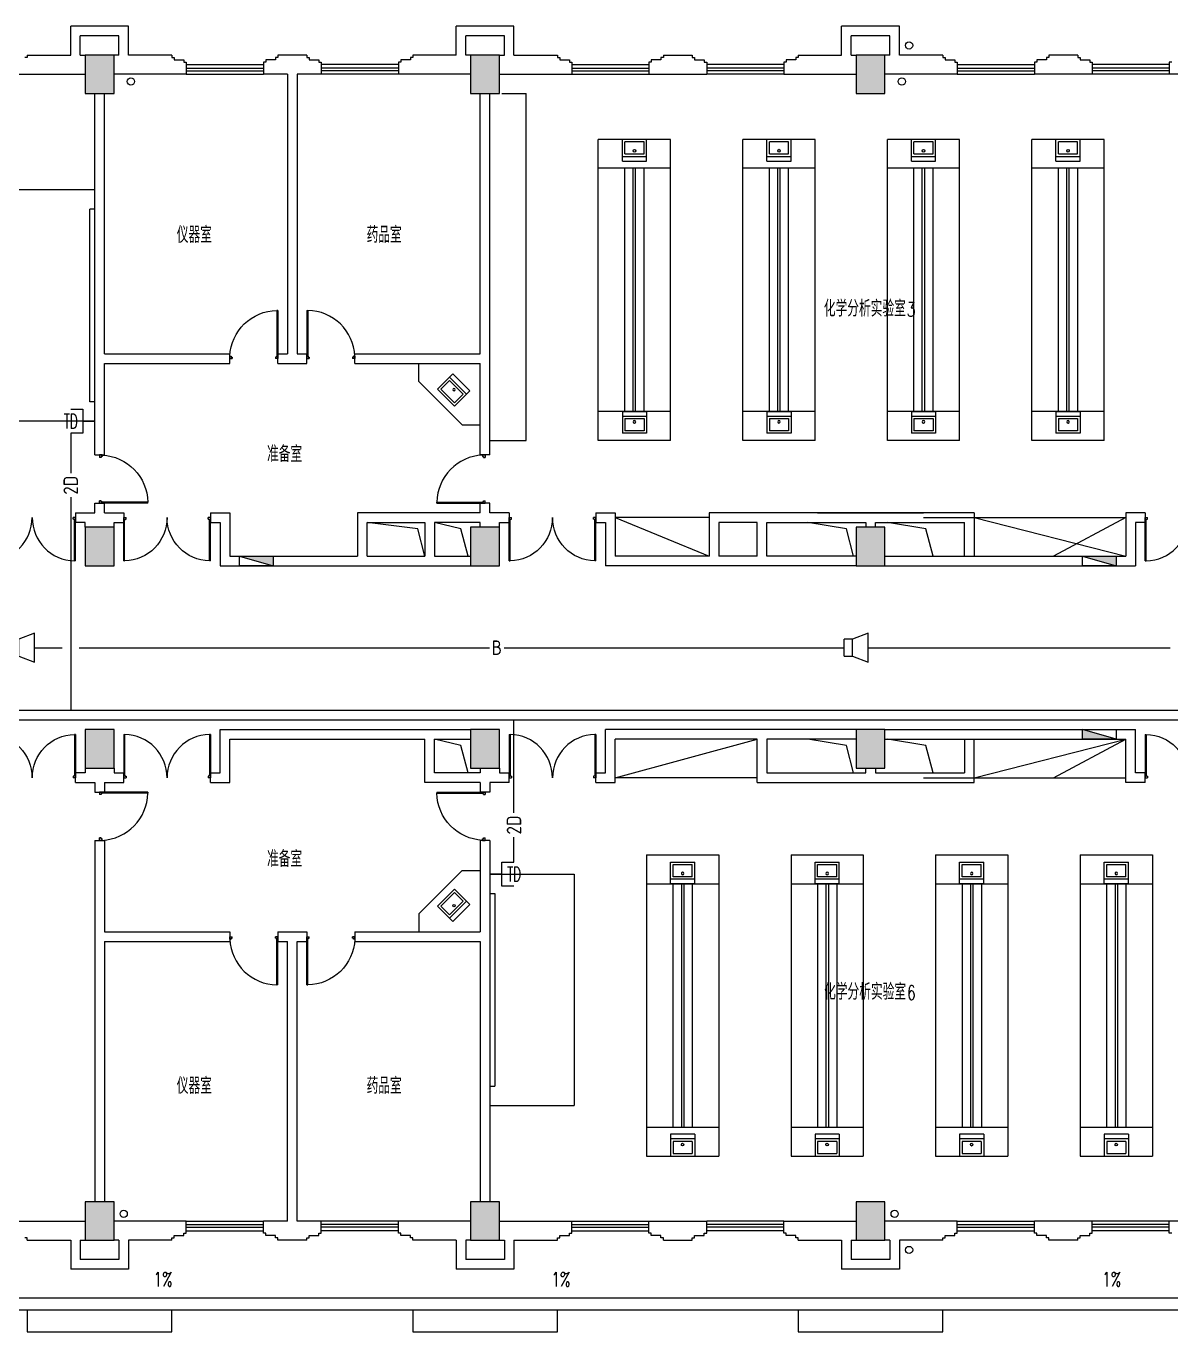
# Model space of a CAD drawing. Extents: x 190999 to 834799, y -200814 to 215286.
# Drawn here: x 483359 to 507118, y -66564 to -39464 of the extents above; entities that cross this region are included whole.
import ezdxf
from ezdxf.enums import TextEntityAlignment as Align

# ---------------------------------------------------------------- set-up
doc = ezdxf.new("R2010")
doc.units = 0
doc.header["$LTSCALE"] = 1000
doc.header["$MEASUREMENT"] = 0
for name, color, linetype in [('00-EQUIP', 3, 'Continuous'), ('00-SIG_TEXT', 7, 'Continuous'), ('00-WIRE-4', 6, 'Continuous'), ('A-墙线', 2, 'Continuous'), ('A-外包装修', 250, 'Continuous'), ('A-外窗', 145, 'Continuous'), ('A-家具', 250, 'Continuous'), ('A-门', 167, 'Continuous'), ('COLUMN', 2, 'Continuous'), ('EQUIP_消火栓', 6, 'Continuous'), ('PUB_HATCH', 250, 'Continuous'), ('PUB_TEXT', 7, 'Continuous'), ('屋面排水', 7, 'Continuous'), ('房间名称', 7, 'Continuous'), ('桥架', 1, 'Continuous'), ('洞口线', 177, 'Continuous'), ('雨水管', 3, 'Continuous'), ('雨水管口', 1, 'Continuous')]:
    doc.layers.add(name, color=color, linetype=linetype)
doc.styles.add('-GBCBIGGBENOR', font='GBENOR.shx', dxfattribs={"bigfont": 'GBCBIG.shx'})
doc.styles.add('_COMPLEX', font='COMPLEX.shx', dxfattribs={"width": 0.5})
doc.styles.add('_TCH_DIM', font='SIMPLEX', dxfattribs={"bigfont": 'GBCBIG'})
doc.styles.get("Standard").update_dxf_attribs({"font": 'simhei.ttf'})
doc.styles.add('zz-1', font='arial.ttf', dxfattribs={"width": 0.8})

# ---------------------------------------------------------------- blocks, each defined once
blk = doc.blocks.new('m1800')
at = {"layer": 'A-墙线'}
for p, q in [((-900, -100), (-900, 100)), ((900, -100), (900, 100))]:
    blk.add_line(p, q, dxfattribs=at)
at = {"layer": 'A-门'}
for p, q in [((-900, 900), (-900, 0)), ((-900, 900), (-880, 900)), ((-880, 900), (-880, 50)), ((880, 900), (880, 50)), ((900, 900), (880, 900)), ((900, 900), (900, 0)), ((-900, 50), (-870, 50)), ((-900, 0), (-850, 0)), ((-870, 50), (-870, 30)), ((-870, 30), (-850, 30)), ((-850, 30), (-850, 0)), ((850, 30), (850, 0)), ((870, 30), (850, 30)), ((900, 0), (850, 0)), ((870, 50), (870, 30)), ((900, 50), (870, 50))]:
    blk.add_line(p, q, dxfattribs=at)
for centre, start, end in [((-900, 0), 0, 88.7267), ((900, 0), 91.2733, 180)]:
    blk.add_arc(centre, 900, start, end, dxfattribs=at)
blk = doc.blocks.new('m1000')
at = {"layer": 'A-墙线'}
for p, q in [((0, 0), (0, 200)), ((1000, 0), (1000, 200))]:
    blk.add_line(p, q, dxfattribs=at)
at = {"layer": 'A-门'}
for p, q in [((0, 1100), (0, 100)), ((0, 1100), (20, 1100)), ((20, 1100), (20, 150)), ((0, 150), (30, 150)), ((0, 100), (50, 100)), ((30, 150), (30, 130)), ((30, 130), (50, 130)), ((50, 130), (50, 100)), ((950, 130), (950, 100)), ((970, 130), (950, 130)), ((1000, 100), (950, 100)), ((970, 150), (970, 130)), ((1000, 150), (970, 150)), ((1000, 150), (1000, 100))]:
    blk.add_line(p, q, dxfattribs=at)
blk.add_arc((0, 100), 1000, 2.866, 88.854, dxfattribs=at)
blk = doc.blocks.new('$TwtSys$00000434')
for p, q in [((-0.5, 0.5), (-0.5, -0.5)), ((-0.5, -0.5), (0.5, 0.5)), ((0.5, 0.5), (-0.5, 0.5)), ((0.5, -0.5), (0.5, 0.5)), ((-0.5, -0.5), (0.5, -0.5))]:
    blk.add_line(p, q)
blk.add_solid([(0.5, -0.5), (0.5, 0.5), (-0.5, -0.5)])
blk = doc.blocks.new('$plan$00001609')
at = {"linetype": 'Continuous'}
for p, q in [((0, -251), (0, 251)), ((0, 251), (450, 251)), ((93, -251), (93, 251)), ((146, -199), (146, 199)), ((146, 199), (397, 199)), ((397, 199), (397, -199)), ((450, 251), (450, -251)), ((0, -251), (450, -251)), ((146, -199), (397, -199))]:
    blk.add_line(p, q, dxfattribs=at)
blk.add_line((238, 2), (238, 0))
blk.add_arc((212, 0), 26, 4.716, 0, dxfattribs=at)
at = {"style": 'zz-1'}
for tag in ['YSIZE', 'XSIZE']:
    blk.add_attdef(tag, (0, 0), '', height=0.5, dxfattribs=at)
blk = doc.blocks.new('_LINKPT1')
at = {"color": 0}
blk.add_line((0, 0), (0, 0), dxfattribs=at)
blk = doc.blocks.new('IO37IMB6')
for p, q in [((-0.5, 0.499), (-0.5, 0.999)), ((0.5, 0.999), (0.5, 0.499)), ((0.5, 0.499), (-0.5, 0.499)), ((0, 0.5), (0, 0))]:
    blk.add_line(p, q)
at = {"xscale": 0.002, "yscale": 0.002, "zscale": 0.002}
for p in [(0, 1.384), (-0.5, 0.499), (0, 0), (0.5, 0.499)]:
    blk.add_blockref('_LINKPT1', p, dxfattribs=at)
at = {"style": '_COMPLEX', "width": 0.6, "flags": 8}
blk.add_attdef('$TEXT$', text='', height=0.6, dxfattribs=at).set_placement((0, 1), align=Align.MIDDLE_CENTER)
at = {"flags": 9}
blk.add_attdef('A', (0, 0), '', height=0.00002, dxfattribs=at)
blk = doc.blocks.new('OS28WV87')
for p, q in [((0.35, 0.35), (1, 0.6)), ((1, 0.6), (1, -0.6)), ((0, 0.35), (0, -0.35)), ((0, 0.35), (0.35, 0.35)), ((0.35, 0.35), (0.35, -0.35)), ((0.35, -0.35), (0, -0.35)), ((1, -0.6), (0.35, -0.35))]:
    blk.add_line(p, q)
at = {"xscale": 0.002, "yscale": 0.002, "zscale": 0.002}
for p in [(0, 0), (0.175, 0.35), (1, 0), (0.175, -0.35)]:
    blk.add_blockref('_LINKPT1', p, dxfattribs=at)
at = {"flags": 9}
blk.add_attdef('A', (0, 0), '', height=0.00002, dxfattribs=at)

msp = doc.modelspace()

# ---------------------------------------------------------------- hatches: boundary and pattern name
at = {"layer": 'PUB_HATCH'}
for points in [[(484584.6, -40063.5), (484584.6, -40863.5), (485184.6, -40863.5), (485184.6, -40063.5)], [(492584.6, -40063.5), (492584.6, -40863.5), (493184.6, -40863.5), (493184.6, -40063.5)], [(500584.6, -40063.5), (500584.6, -40863.5), (501184.6, -40863.5), (501184.6, -40063.5)], [(484584.6, -49863.5), (484584.6, -50663.5), (485184.6, -50663.5), (485184.6, -49863.5)], [(492584.6, -49863.5), (492584.6, -50663.5), (493184.6, -50663.5), (493184.6, -49863.5)], [(500584.6, -49863.5), (500584.6, -50663.5), (501184.6, -50663.5), (501184.6, -49863.5)], [(484584.6, -54063.5), (484584.6, -54863.5), (485184.6, -54863.5), (485184.6, -54063.5)], [(492584.6, -54063.5), (492584.6, -54863.5), (493184.6, -54863.5), (493184.6, -54063.5)], [(500584.6, -54063.5), (500584.6, -54863.5), (501184.6, -54863.5), (501184.6, -54063.5)], [(484584.6, -63863.5), (484584.6, -64663.5), (485184.6, -64663.5), (485184.6, -63863.5)], [(492584.6, -63863.5), (492584.6, -64663.5), (493184.6, -64663.5), (493184.6, -63863.5)], [(500584.6, -63863.5), (500584.6, -64663.5), (501184.6, -64663.5), (501184.6, -63863.5)]]:
    msp.add_hatch(color=256, dxfattribs=at).paths.add_polyline_path(points)

# ---------------------------------------------------------------- linework, layer by layer
at = {"layer": '00-WIRE-4'}
for p, q in [((484285.1, -47913.5), (484285.1, -48741.2)), ((484285.1, -49241.8), (484285.1, -53663.5)), ((483534.6, -52363.5), (484110.1, -52363.5)), ((484460.1, -52363.5), (492975.1, -52363.5)), ((493280.1, -52363.5), (500334.6, -52363.5)), ((500834.6, -52363.5), (507102.1, -52363.5)), ((493484.1, -55793.4), (493484.1, -53863.5)), ((493484.1, -56813.5), (493484.1, -56294))]:
    msp.add_line(p, q, dxfattribs=at)
at = {"layer": 'A-墙线'}
for p, q in [((485484.6, -39463.5), (484284.6, -39463.5)), ((484284.6, -40063.5), (484284.6, -39463.5)), ((485484.6, -40063.5), (485484.6, -39463.5)), ((493484.6, -39463.5), (492284.6, -39463.5)), ((492284.6, -40063.5), (492284.6, -39463.5)), ((493484.6, -40063.5), (493484.6, -39463.5)), ((501484.6, -39463.5), (500284.6, -39463.5)), ((500284.6, -40063.5), (500284.6, -39463.5)), ((501484.6, -40063.5), (501484.6, -39463.5)), ((485284.6, -39663.5), (484484.6, -39663.5)), ((484484.6, -40063.5), (484484.6, -39663.5)), ((485284.6, -40063.5), (485284.6, -39663.5)), ((493284.6, -39663.5), (492484.6, -39663.5)), ((492484.6, -40063.5), (492484.6, -39663.5)), ((493284.6, -40063.5), (493284.6, -39663.5)), ((501284.6, -39663.5), (500484.6, -39663.5)), ((500484.6, -40063.5), (500484.6, -39663.5)), ((501284.6, -40063.5), (501284.6, -39663.5)), ((483384.6, -40063.5), (484284.6, -40063.5)), ((483384.6, -40063.5), (483384.6, -40113.5)), ((484484.6, -40063.5), (484584.6, -40063.5)), ((485284.6, -40063.5), (485184.6, -40063.5)), ((486384.6, -40063.5), (485484.6, -40063.5)), ((486384.6, -40063.5), (486384.6, -40113.5)), ((489184.6, -40063.5), (488584.6, -40063.5)), ((488584.6, -40063.5), (488584.6, -40113.5)), ((489184.6, -40063.5), (489184.6, -40113.5)), ((492284.6, -40063.5), (491384.6, -40063.5)), ((491384.6, -40063.5), (491384.6, -40113.5)), ((492584.6, -40063.5), (492484.6, -40063.5)), ((493184.6, -40063.5), (493284.6, -40063.5)), ((493484.6, -40063.5), (494384.6, -40063.5)), ((494384.6, -40063.5), (494384.6, -40113.5)), ((496584.6, -40063.5), (497184.6, -40063.5)), ((496584.6, -40063.5), (496584.6, -40113.5)), ((497184.6, -40063.5), (497184.6, -40113.5)), ((499384.6, -40063.5), (500284.6, -40063.5)), ((499384.6, -40063.5), (499384.6, -40113.5)), ((500484.6, -40063.5), (500584.6, -40063.5)), ((501284.6, -40063.5), (501184.6, -40063.5)), ((502384.6, -40063.5), (501484.6, -40063.5)), ((502384.6, -40063.5), (502384.6, -40113.5)), ((505184.6, -40063.5), (504584.6, -40063.5)), ((504584.6, -40063.5), (504584.6, -40113.5)), ((505184.6, -40063.5), (505184.6, -40113.5)), ((483384.6, -40113.5), (483334.6, -40113.5)), ((486384.6, -40113.5), (486434.6, -40113.5)), ((486434.6, -40113.5), (486434.6, -40163.5)), ((486434.6, -40163.5), (486634.6, -40163.5)), ((486634.6, -40163.5), (486634.6, -40213.5)), ((486634.6, -40213.5), (486684.6, -40213.5)), ((486684.6, -40213.5), (486684.6, -40463.5)), ((488334.6, -40213.5), (488284.6, -40213.5)), ((488284.6, -40213.5), (488284.6, -40463.5)), ((488334.6, -40163.5), (488334.6, -40213.5)), ((488534.6, -40163.5), (488334.6, -40163.5)), ((488534.6, -40113.5), (488534.6, -40163.5)), ((488584.6, -40113.5), (488534.6, -40113.5)), ((489184.6, -40113.5), (489234.6, -40113.5)), ((489234.6, -40113.5), (489234.6, -40163.5)), ((489234.6, -40163.5), (489434.6, -40163.5)), ((489434.6, -40163.5), (489434.6, -40213.5)), ((489434.6, -40213.5), (489484.6, -40213.5)), ((489484.6, -40213.5), (489484.6, -40463.5)), ((491134.6, -40213.5), (491084.6, -40213.5)), ((491084.6, -40213.5), (491084.6, -40463.5)), ((491134.6, -40163.5), (491134.6, -40213.5)), ((491334.6, -40163.5), (491134.6, -40163.5)), ((491334.6, -40113.5), (491334.6, -40163.5)), ((491384.6, -40113.5), (491334.6, -40113.5)), ((494384.6, -40113.5), (494434.6, -40113.5)), ((494434.6, -40113.5), (494434.6, -40163.5)), ((494434.6, -40163.5), (494634.6, -40163.5)), ((494634.6, -40163.5), (494634.6, -40213.5)), ((494634.6, -40213.5), (494684.6, -40213.5)), ((494684.6, -40213.5), (494684.6, -40463.5)), ((496334.6, -40213.5), (496284.6, -40213.5)), ((496284.6, -40213.5), (496284.6, -40463.5)), ((496334.6, -40163.5), (496334.6, -40213.5)), ((496534.6, -40163.5), (496334.6, -40163.5)), ((496534.6, -40113.5), (496534.6, -40163.5)), ((496584.6, -40113.5), (496534.6, -40113.5)), ((497184.6, -40113.5), (497234.6, -40113.5)), ((497234.6, -40113.5), (497234.6, -40163.5)), ((497234.6, -40163.5), (497434.6, -40163.5)), ((497434.6, -40163.5), (497434.6, -40213.5)), ((497434.6, -40213.5), (497484.6, -40213.5)), ((497484.6, -40213.5), (497484.6, -40463.5)), ((499134.6, -40213.5), (499084.6, -40213.5)), ((499084.6, -40213.5), (499084.6, -40463.5)), ((499134.6, -40163.5), (499134.6, -40213.5)), ((499334.6, -40163.5), (499134.6, -40163.5)), ((499334.6, -40113.5), (499334.6, -40163.5)), ((499384.6, -40113.5), (499334.6, -40113.5)), ((502384.6, -40113.5), (502434.6, -40113.5)), ((502434.6, -40113.5), (502434.6, -40163.5)), ((502434.6, -40163.5), (502634.6, -40163.5)), ((502634.6, -40163.5), (502634.6, -40213.5)), ((502634.6, -40213.5), (502684.6, -40213.5)), ((502684.6, -40213.5), (502684.6, -40463.5)), ((504334.6, -40213.5), (504284.6, -40213.5)), ((504284.6, -40213.5), (504284.6, -40463.5)), ((504334.6, -40163.5), (504334.6, -40213.5)), ((504534.6, -40163.5), (504334.6, -40163.5)), ((504534.6, -40113.5), (504534.6, -40163.5)), ((504584.6, -40113.5), (504534.6, -40113.5)), ((505184.6, -40113.5), (505234.6, -40113.5)), ((505234.6, -40113.5), (505234.6, -40163.5)), ((505234.6, -40163.5), (505434.6, -40163.5)), ((505434.6, -40163.5), (505434.6, -40213.5)), ((505434.6, -40213.5), (505484.6, -40213.5)), ((505484.6, -40213.5), (505484.6, -40463.5)), ((507134.6, -40213.5), (507084.6, -40213.5)), ((507084.6, -40213.5), (507084.6, -40463.5)), ((483084.6, -40463.5), (484584.6, -40463.5)), ((486684.6, -40463.5), (485184.6, -40463.5)), ((488784.6, -40463.5), (488284.6, -40463.5)), ((488784.6, -40463.5), (488784.6, -46263.5)), ((488984.6, -40463.5), (488984.6, -46263.5)), ((489484.6, -40463.5), (488984.6, -40463.5)), ((492584.6, -40463.5), (491084.6, -40463.5)), ((493184.6, -40463.5), (494684.6, -40463.5)), ((496284.6, -40463.5), (497484.6, -40463.5)), ((499084.6, -40463.5), (500584.6, -40463.5)), ((502684.6, -40463.5), (501184.6, -40463.5)), ((505484.6, -40463.5), (504284.6, -40463.5)), ((508584.6, -40463.5), (507084.6, -40463.5)), ((484784.6, -48363.5), (484784.6, -40863.5)), ((484984.6, -46263.5), (484984.6, -40863.5)), ((492784.6, -46263.5), (492784.6, -40863.5)), ((492984.6, -48363.5), (492984.6, -40863.5)), ((484984.6, -46263.5), (487584.6, -46263.5)), ((488584.6, -46263.5), (488784.6, -46263.5)), ((488984.6, -46263.5), (489184.6, -46263.5)), ((490184.6, -46263.5), (492784.6, -46263.5)), ((484984.6, -46463.5), (487584.6, -46463.5)), ((484984.6, -48363.5), (484984.6, -46463.5)), ((488584.6, -46463.5), (489184.6, -46463.5)), ((490184.6, -46463.5), (492784.6, -46463.5)), ((492784.6, -48363.5), (492784.6, -46463.5)), ((484384.6, -49563.5), (484784.6, -49563.5)), ((484784.6, -49563.5), (484784.6, -49363.5)), ((484984.6, -49563.5), (484984.6, -49363.5)), ((484984.6, -49563.5), (485384.6, -49563.5)), ((487184.6, -49563.5), (487584.6, -49563.5)), ((487584.6, -49563.5), (487584.6, -50463.5)), ((492784.6, -49563.5), (492784.6, -49363.5)), ((492984.6, -49563.5), (492984.6, -49363.5)), ((493384.6, -49563.5), (492984.6, -49563.5)), ((495184.6, -49563.5), (495584.6, -49563.5)), ((495584.6, -49563.5), (495584.6, -50463.5)), ((499784.6, -49563.5), (501984.6, -49563.5)), ((503034.6, -49563.5), (503034.6, -50463.5)), ((506584.6, -49563.5), (506184.6, -49563.5)), ((506184.6, -49563.5), (506184.6, -50463.5)), ((484584.6, -49763.5), (484384.6, -49763.5)), ((484584.6, -49863.5), (484584.6, -49763.5)), ((485184.6, -49763.5), (485384.6, -49763.5)), ((485184.6, -49863.5), (485184.6, -49763.5)), ((487184.6, -49763.5), (487384.6, -49763.5)), ((487384.6, -49763.5), (487384.6, -50663.5)), ((492784.6, -49863.5), (492784.6, -49763.5)), ((493184.6, -49763.5), (493384.6, -49763.5)), ((493184.6, -49863.5), (493184.6, -49763.5)), ((495184.6, -49763.5), (495384.6, -49763.5)), ((495384.6, -49763.5), (495384.6, -50663.5)), ((498734.6, -49763.5), (500784.6, -49763.5)), ((498734.6, -50463.5), (498734.6, -49763.5)), ((500784.6, -49763.5), (500784.6, -49863.5)), ((500984.6, -49763.5), (502834.6, -49763.5)), ((500984.6, -49863.5), (500984.6, -49763.5)), ((502834.6, -50463.5), (502834.6, -49763.5)), ((506584.6, -49763.5), (506384.6, -49763.5)), ((506384.6, -49763.5), (506384.6, -50663.5)), ((487384.6, -50663.5), (492584.6, -50663.5)), ((487584.6, -50463.5), (490234.6, -50463.5)), ((490434.6, -50463.5), (491634.6, -50463.5)), ((491834.6, -50463.5), (492584.6, -50463.5)), ((500584.6, -50663.5), (495384.6, -50663.5)), ((497534.6, -50463.5), (495584.6, -50463.5)), ((498534.6, -50463.5), (497734.6, -50463.5)), ((500584.6, -50463.5), (498734.6, -50463.5)), ((501184.6, -50463.5), (506184.6, -50463.5)), ((501184.6, -50663.5), (506384.6, -50663.5)), ((487384.6, -54063.5), (492584.6, -54063.5)), ((487384.6, -54963.5), (487384.6, -54063.5)), ((500584.6, -54063.5), (495384.6, -54063.5)), ((495384.6, -54963.5), (495384.6, -54063.5)), ((501184.6, -54063.5), (506384.6, -54063.5)), ((506384.6, -54963.5), (506384.6, -54063.5)), ((487584.6, -54263.5), (491634.6, -54263.5)), ((487584.6, -55163.5), (487584.6, -54263.5)), ((491834.6, -54263.5), (492584.6, -54263.5)), ((498534.6, -54263.5), (495584.6, -54263.5)), ((495584.6, -55163.5), (495584.6, -54263.5)), ((498534.6, -55163.5), (498534.6, -54263.5)), ((500584.6, -54263.5), (498734.6, -54263.5)), ((498734.6, -54263.5), (498734.6, -54963.5)), ((501184.6, -54263.5), (506184.6, -54263.5)), ((502834.6, -54263.5), (502834.6, -54963.5)), ((503034.6, -55163.5), (503034.6, -54263.5)), ((506184.6, -55163.5), (506184.6, -54263.5)), ((484584.6, -54963.5), (484384.6, -54963.5)), ((484584.6, -54863.5), (484584.6, -54963.5)), ((485184.6, -54863.5), (485184.6, -54963.5)), ((485184.6, -54963.5), (485384.6, -54963.5)), ((487184.6, -54963.5), (487384.6, -54963.5)), ((492784.6, -54863.5), (492784.6, -54963.5)), ((493184.6, -54863.5), (493184.6, -54963.5)), ((493184.6, -54963.5), (493384.6, -54963.5)), ((495184.6, -54963.5), (495384.6, -54963.5)), ((498734.6, -54963.5), (500784.6, -54963.5)), ((500784.6, -54963.5), (500784.6, -54863.5)), ((500984.6, -54863.5), (500984.6, -54963.5)), ((500984.6, -54963.5), (502834.6, -54963.5)), ((506584.6, -54963.5), (506384.6, -54963.5)), ((484384.6, -55163.5), (484784.6, -55163.5)), ((484784.6, -55163.5), (484784.6, -55363.5)), ((484984.6, -55163.5), (484984.6, -55363.5)), ((484984.6, -55163.5), (485384.6, -55163.5)), ((487184.6, -55163.5), (487584.6, -55163.5)), ((492784.6, -55163.5), (492784.6, -55363.5)), ((492984.6, -55163.5), (492984.6, -55363.5)), ((493384.6, -55163.5), (492984.6, -55163.5)), ((495184.6, -55163.5), (495584.6, -55163.5)), ((498534.6, -55163.5), (503034.6, -55163.5)), ((506584.6, -55163.5), (506184.6, -55163.5)), ((484784.6, -56363.5), (484784.6, -63863.5)), ((484984.6, -56363.5), (484984.6, -58263.5)), ((492784.6, -56363.5), (492784.6, -58263.5)), ((492984.6, -56363.5), (492984.6, -63863.5)), ((484984.6, -58263.5), (487584.6, -58263.5)), ((488584.6, -58263.5), (489184.6, -58263.5)), ((490184.6, -58263.5), (492784.6, -58263.5)), ((484984.6, -58463.5), (487584.6, -58463.5)), ((484984.6, -58463.5), (484984.6, -63863.5)), ((488584.6, -58463.5), (488784.6, -58463.5)), ((488784.6, -64263.5), (488784.6, -58463.5)), ((488984.6, -58463.5), (489184.6, -58463.5)), ((488984.6, -64263.5), (488984.6, -58463.5)), ((490184.6, -58463.5), (492784.6, -58463.5)), ((492784.6, -58463.5), (492784.6, -63863.5)), ((483084.6, -64263.5), (484584.6, -64263.5)), ((486684.6, -64263.5), (485184.6, -64263.5)), ((486684.6, -64513.5), (486684.6, -64263.5)), ((488784.6, -64263.5), (488284.6, -64263.5)), ((488284.6, -64513.5), (488284.6, -64263.5)), ((489484.6, -64263.5), (488984.6, -64263.5)), ((489484.6, -64513.5), (489484.6, -64263.5)), ((492584.6, -64263.5), (491084.6, -64263.5)), ((491084.6, -64513.5), (491084.6, -64263.5)), ((493184.6, -64263.5), (494684.6, -64263.5)), ((494684.6, -64513.5), (494684.6, -64263.5)), ((496284.6, -64263.5), (497484.6, -64263.5)), ((496284.6, -64513.5), (496284.6, -64263.5)), ((497484.6, -64513.5), (497484.6, -64263.5)), ((499084.6, -64263.5), (500584.6, -64263.5)), ((499084.6, -64513.5), (499084.6, -64263.5)), ((502684.6, -64263.5), (501184.6, -64263.5)), ((502684.6, -64513.5), (502684.6, -64263.5)), ((505484.6, -64263.5), (504284.6, -64263.5)), ((504284.6, -64513.5), (504284.6, -64263.5)), ((505484.6, -64513.5), (505484.6, -64263.5)), ((508584.6, -64263.5), (507084.6, -64263.5)), ((507084.6, -64513.5), (507084.6, -64263.5)), ((483384.6, -64613.5), (483334.6, -64613.5)), ((483384.6, -64663.5), (483384.6, -64613.5)), ((483384.6, -64663.5), (484284.6, -64663.5)), ((484284.6, -64663.5), (484284.6, -65263.5)), ((484484.6, -64663.5), (484584.6, -64663.5)), ((484484.6, -64663.5), (484484.6, -65063.5)), ((485284.6, -64663.5), (485184.6, -64663.5)), ((485284.6, -64663.5), (485284.6, -65063.5)), ((486384.6, -64663.5), (485484.6, -64663.5)), ((485484.6, -64663.5), (485484.6, -65263.5)), ((486384.6, -64663.5), (486384.6, -64613.5)), ((486384.6, -64613.5), (486434.6, -64613.5)), ((486434.6, -64613.5), (486434.6, -64563.5)), ((486434.6, -64563.5), (486634.6, -64563.5)), ((486634.6, -64513.5), (486684.6, -64513.5)), ((486634.6, -64563.5), (486634.6, -64513.5)), ((488334.6, -64513.5), (488284.6, -64513.5)), ((488334.6, -64563.5), (488334.6, -64513.5)), ((488534.6, -64563.5), (488334.6, -64563.5)), ((488534.6, -64613.5), (488534.6, -64563.5)), ((488584.6, -64613.5), (488534.6, -64613.5)), ((488584.6, -64663.5), (488584.6, -64613.5)), ((489184.6, -64663.5), (488584.6, -64663.5)), ((489184.6, -64663.5), (489184.6, -64613.5)), ((489184.6, -64613.5), (489234.6, -64613.5)), ((489234.6, -64613.5), (489234.6, -64563.5)), ((489234.6, -64563.5), (489434.6, -64563.5)), ((489434.6, -64513.5), (489484.6, -64513.5)), ((489434.6, -64563.5), (489434.6, -64513.5)), ((491134.6, -64513.5), (491084.6, -64513.5)), ((491134.6, -64563.5), (491134.6, -64513.5)), ((491334.6, -64563.5), (491134.6, -64563.5)), ((491334.6, -64613.5), (491334.6, -64563.5)), ((491384.6, -64613.5), (491334.6, -64613.5)), ((491384.6, -64663.5), (491384.6, -64613.5)), ((492284.6, -64663.5), (491384.6, -64663.5)), ((492284.6, -64663.5), (492284.6, -65263.5)), ((492584.6, -64663.5), (492484.6, -64663.5)), ((492484.6, -64663.5), (492484.6, -65063.5)), ((493184.6, -64663.5), (493284.6, -64663.5)), ((493284.6, -64663.5), (493284.6, -65063.5)), ((493484.6, -64663.5), (494384.6, -64663.5)), ((493484.6, -64663.5), (493484.6, -65263.5)), ((494384.6, -64663.5), (494384.6, -64613.5)), ((494384.6, -64613.5), (494434.6, -64613.5)), ((494434.6, -64613.5), (494434.6, -64563.5)), ((494434.6, -64563.5), (494634.6, -64563.5)), ((494634.6, -64513.5), (494684.6, -64513.5)), ((494634.6, -64563.5), (494634.6, -64513.5)), ((496334.6, -64513.5), (496284.6, -64513.5)), ((496334.6, -64563.5), (496334.6, -64513.5)), ((496534.6, -64563.5), (496334.6, -64563.5)), ((496534.6, -64613.5), (496534.6, -64563.5)), ((496584.6, -64613.5), (496534.6, -64613.5)), ((496584.6, -64663.5), (496584.6, -64613.5)), ((496584.6, -64663.5), (497184.6, -64663.5)), ((497184.6, -64663.5), (497184.6, -64613.5)), ((497184.6, -64613.5), (497234.6, -64613.5)), ((497234.6, -64613.5), (497234.6, -64563.5)), ((497234.6, -64563.5), (497434.6, -64563.5)), ((497434.6, -64513.5), (497484.6, -64513.5)), ((497434.6, -64563.5), (497434.6, -64513.5)), ((499134.6, -64513.5), (499084.6, -64513.5)), ((499134.6, -64563.5), (499134.6, -64513.5)), ((499334.6, -64563.5), (499134.6, -64563.5)), ((499334.6, -64613.5), (499334.6, -64563.5)), ((499384.6, -64613.5), (499334.6, -64613.5)), ((499384.6, -64663.5), (499384.6, -64613.5)), ((499384.6, -64663.5), (500284.6, -64663.5)), ((500284.6, -64663.5), (500284.6, -65263.5)), ((500484.6, -64663.5), (500584.6, -64663.5)), ((500484.6, -64663.5), (500484.6, -65063.5)), ((501284.6, -64663.5), (501184.6, -64663.5)), ((501284.6, -64663.5), (501284.6, -65063.5)), ((502384.6, -64663.5), (501484.6, -64663.5)), ((501484.6, -64663.5), (501484.6, -65263.5)), ((502384.6, -64663.5), (502384.6, -64613.5)), ((502384.6, -64613.5), (502434.6, -64613.5)), ((502434.6, -64613.5), (502434.6, -64563.5)), ((502434.6, -64563.5), (502634.6, -64563.5)), ((502634.6, -64513.5), (502684.6, -64513.5)), ((502634.6, -64563.5), (502634.6, -64513.5)), ((504334.6, -64513.5), (504284.6, -64513.5)), ((504334.6, -64563.5), (504334.6, -64513.5)), ((504534.6, -64563.5), (504334.6, -64563.5)), ((504534.6, -64613.5), (504534.6, -64563.5)), ((504584.6, -64613.5), (504534.6, -64613.5)), ((504584.6, -64663.5), (504584.6, -64613.5)), ((505184.6, -64663.5), (504584.6, -64663.5)), ((505184.6, -64663.5), (505184.6, -64613.5)), ((505184.6, -64613.5), (505234.6, -64613.5)), ((505234.6, -64613.5), (505234.6, -64563.5)), ((505234.6, -64563.5), (505434.6, -64563.5)), ((505434.6, -64513.5), (505484.6, -64513.5)), ((505434.6, -64563.5), (505434.6, -64513.5)), ((507134.6, -64513.5), (507084.6, -64513.5)), ((485484.6, -65263.5), (484284.6, -65263.5)), ((485284.6, -65063.5), (484484.6, -65063.5)), ((493484.6, -65263.5), (492284.6, -65263.5)), ((493284.6, -65063.5), (492484.6, -65063.5)), ((501484.6, -65263.5), (500284.6, -65263.5)), ((501284.6, -65063.5), (500484.6, -65063.5))]:
    msp.add_line(p, q, dxfattribs=at)
for points in [[(492784.6, -49563.5), (490234.6, -49563.5), (490234.6, -50463.5)], [(503034.6, -49563.5), (497534.6, -49563.5), (497534.6, -50463.5)], [(490434.6, -50463.5), (490434.6, -49763.5), (491634.6, -49763.5), (491634.6, -50463.5)], [(492784.6, -49763.5), (491834.6, -49763.5), (491834.6, -50463.5)], [(498534.6, -50463.5), (498534.6, -49763.5), (497734.6, -49763.5), (497734.6, -50463.5)], [(492784.6, -55163.5), (491634.6, -55163.5), (491634.6, -54263.5)], [(492534.6, -54963.5), (491834.6, -54963.5), (491834.6, -54263.5)], [(492784.6, -54963.5), (491834.6, -54963.5), (491834.6, -54263.5)]]:
    msp.add_lwpolyline(points, dxfattribs=at)
at = {"layer": 'A-外包装修'}
for p, q in [((510734.6, -65863.7), (444884.6, -65863.7)), ((510984.6, -66113.7), (444884.6, -66113.7))]:
    msp.add_line(p, q, dxfattribs=at)
for points in [[(483384.2, -66113.7), (483384.2, -66563.9), (486384.9, -66563.9), (486384.9, -66113.7)], [(491384.2, -66113.7), (491384.2, -66563.9), (494384.9, -66563.9), (494384.9, -66113.7)], [(499384.2, -66113.7), (499384.2, -66563.9), (502384.9, -66563.9), (502384.9, -66113.7)]]:
    msp.add_lwpolyline(points, dxfattribs=at)
at = {"layer": 'A-外窗'}
for p, q in [((486684.6, -40263.5), (488284.6, -40263.5)), ((486684.6, -40333.5), (488284.6, -40333.5)), ((491084.6, -40263.5), (489484.6, -40263.5)), ((491084.6, -40333.5), (489484.6, -40333.5)), ((494684.6, -40263.5), (496284.6, -40263.5)), ((494684.6, -40333.5), (496284.6, -40333.5)), ((499084.6, -40263.5), (497484.6, -40263.5)), ((499084.6, -40333.5), (497484.6, -40333.5)), ((502684.6, -40263.5), (504284.6, -40263.5)), ((502684.6, -40333.5), (504284.6, -40333.5)), ((507084.6, -40263.5), (505484.6, -40263.5)), ((507084.6, -40333.5), (505484.6, -40333.5)), ((486684.6, -40393.5), (488284.6, -40393.5)), ((486684.6, -40463.5), (488284.6, -40463.5)), ((491084.6, -40393.5), (489484.6, -40393.5)), ((491084.6, -40463.5), (489484.6, -40463.5)), ((494684.6, -40393.5), (496284.6, -40393.5)), ((494684.6, -40463.5), (496284.6, -40463.5)), ((499084.6, -40393.5), (497484.6, -40393.5)), ((499084.6, -40463.5), (497484.6, -40463.5)), ((502684.6, -40393.5), (504284.6, -40393.5)), ((502684.6, -40463.5), (504284.6, -40463.5)), ((507084.6, -40393.5), (505484.6, -40393.5)), ((507084.6, -40463.5), (505484.6, -40463.5)), ((486684.6, -64263.5), (488284.6, -64263.5)), ((486684.6, -64333.5), (488284.6, -64333.5)), ((486684.6, -64393.5), (488284.6, -64393.5)), ((486684.6, -64463.5), (488284.6, -64463.5)), ((491084.6, -64263.5), (489484.6, -64263.5)), ((491084.6, -64333.5), (489484.6, -64333.5)), ((491084.6, -64393.5), (489484.6, -64393.5)), ((491084.6, -64463.5), (489484.6, -64463.5)), ((494684.6, -64263.5), (496284.6, -64263.5)), ((494684.6, -64333.5), (496284.6, -64333.5)), ((494684.6, -64393.5), (496284.6, -64393.5)), ((494684.6, -64463.5), (496284.6, -64463.5)), ((499084.6, -64263.5), (497484.6, -64263.5)), ((499084.6, -64333.5), (497484.6, -64333.5)), ((499084.6, -64393.5), (497484.6, -64393.5)), ((499084.6, -64463.5), (497484.6, -64463.5)), ((502684.6, -64263.5), (504284.6, -64263.5)), ((502684.6, -64333.5), (504284.6, -64333.5)), ((502684.6, -64393.5), (504284.6, -64393.5)), ((502684.6, -64463.5), (504284.6, -64463.5)), ((507084.6, -64263.5), (505484.6, -64263.5)), ((507084.6, -64333.5), (505484.6, -64333.5)), ((507084.6, -64393.5), (505484.6, -64393.5)), ((507084.6, -64463.5), (505484.6, -64463.5))]:
    msp.add_line(p, q, dxfattribs=at)
at = {"layer": 'A-家具'}
for p, q in [((493234.6, -40863.5), (493734.6, -40863.5)), ((493734.6, -48063.5), (493734.6, -40863.5)), ((495234.6, -48063.5), (495234.6, -41813.5)), ((496734.6, -41813.5), (495234.6, -41813.5)), ((496734.6, -48063.5), (496734.6, -41813.5)), ((498234.6, -48063.5), (498234.6, -41813.5)), ((499734.6, -41813.5), (498234.6, -41813.5)), ((499734.6, -48063.5), (499734.6, -41813.5)), ((501234.6, -48063.5), (501234.6, -41813.5)), ((502734.6, -41813.5), (501234.6, -41813.5)), ((502734.6, -48063.5), (502734.6, -41813.5)), ((504234.6, -48063.5), (504234.6, -41813.5)), ((505734.6, -41813.5), (504234.6, -41813.5)), ((505734.6, -48063.5), (505734.6, -41813.5)), ((496734.6, -42413.5), (495234.6, -42413.5)), ((495784.6, -47463.5), (495784.6, -42413.5)), ((495959.6, -47463.5), (495959.6, -42413.5)), ((496009.6, -47463.5), (496009.6, -42413.5)), ((496184.6, -47463.5), (496184.6, -42413.5)), ((499734.6, -42413.5), (498234.6, -42413.5)), ((498784.6, -47463.5), (498784.6, -42413.5)), ((498959.6, -47463.5), (498959.6, -42413.5)), ((499009.6, -47463.5), (499009.6, -42413.5)), ((499184.6, -47463.5), (499184.6, -42413.5)), ((502734.6, -42413.5), (501234.6, -42413.5)), ((501784.6, -47463.5), (501784.6, -42413.5)), ((501959.6, -47463.5), (501959.6, -42413.5)), ((502009.6, -47463.5), (502009.6, -42413.5)), ((502184.6, -47463.5), (502184.6, -42413.5)), ((505734.6, -42413.5), (504234.6, -42413.5)), ((504784.6, -47463.5), (504784.6, -42413.5)), ((504959.6, -47463.5), (504959.6, -42413.5)), ((505009.6, -47463.5), (505009.6, -42413.5)), ((505184.6, -47463.5), (505184.6, -42413.5)), ((484784.6, -42863.5), (483034.6, -42863.5)), ((484684.6, -47263.5), (484684.6, -43263.5)), ((484784.6, -43263.5), (484684.6, -43263.5)), ((491509.6, -46838.5), (491509.6, -46463.5)), ((491509.6, -46838.5), (492409.6, -47738.5)), ((484784.6, -47263.5), (484684.6, -47263.5)), ((484784.6, -47663.5), (483034.6, -47663.5)), ((496734.6, -47463.5), (495234.6, -47463.5)), ((499734.6, -47463.5), (498234.6, -47463.5)), ((502734.6, -47463.5), (501234.6, -47463.5)), ((505734.6, -47463.5), (504234.6, -47463.5)), ((492409.6, -47738.5), (492784.6, -47738.5)), ((492984.6, -48063.5), (493734.6, -48063.5)), ((496734.6, -48063.5), (495234.6, -48063.5)), ((499734.6, -48063.5), (498234.6, -48063.5)), ((502734.6, -48063.5), (501234.6, -48063.5)), ((505734.6, -48063.5), (504234.6, -48063.5)), ((497534.6, -49663.5), (495584.6, -49663.5)), ((495584.6, -49663.5), (497534.6, -50463.5)), ((501984.6, -49663.5), (506184.6, -49663.5)), ((503034.6, -49663.5), (506184.6, -50463.5)), ((506184.6, -49663.5), (504684.6, -50463.5)), ((495584.6, -55063.5), (498534.6, -54263.5)), ((503034.6, -55063.5), (506184.6, -54263.5)), ((504684.6, -55063.5), (506184.6, -54263.5)), ((498534.6, -55063.5), (495584.6, -55063.5)), ((501984.6, -55063.5), (506184.6, -55063.5)), ((496234.6, -56663.5), (496234.6, -62913.5)), ((496234.6, -56663.5), (497734.6, -56663.5)), ((497734.6, -56663.5), (497734.6, -62913.5)), ((499234.6, -56663.5), (499234.6, -62913.5)), ((499234.6, -56663.5), (500734.6, -56663.5)), ((500734.6, -56663.5), (500734.6, -62913.5)), ((502234.6, -56663.5), (502234.6, -62913.5)), ((502234.6, -56663.5), (503734.6, -56663.5)), ((503734.6, -56663.5), (503734.6, -62913.5)), ((505234.6, -56663.5), (505234.6, -62913.5)), ((505234.6, -56663.5), (506734.6, -56663.5)), ((506734.6, -56663.5), (506734.6, -62913.5)), ((491509.6, -57888.5), (492409.6, -56988.5)), ((492409.6, -56988.5), (492784.6, -56988.5)), ((492984.6, -57063.5), (494734.6, -57063.5)), ((494734.6, -57063.5), (494734.6, -61863.5)), ((496234.6, -57263.5), (497734.6, -57263.5)), ((496784.6, -57263.5), (496784.6, -62313.5)), ((496959.6, -57263.5), (496959.6, -62313.5)), ((497009.6, -57263.5), (497009.6, -62313.5)), ((497184.6, -57263.5), (497184.6, -62313.5)), ((499234.6, -57263.5), (500734.6, -57263.5)), ((499784.6, -57263.5), (499784.6, -62313.5)), ((499959.6, -57263.5), (499959.6, -62313.5)), ((500009.6, -57263.5), (500009.6, -62313.5)), ((500184.6, -57263.5), (500184.6, -62313.5)), ((502234.6, -57263.5), (503734.6, -57263.5)), ((502784.6, -57263.5), (502784.6, -62313.5)), ((502959.6, -57263.5), (502959.6, -62313.5)), ((503009.6, -57263.5), (503009.6, -62313.5)), ((503184.6, -57263.5), (503184.6, -62313.5)), ((505234.6, -57263.5), (506734.6, -57263.5)), ((505784.6, -57263.5), (505784.6, -62313.5)), ((505959.6, -57263.5), (505959.6, -62313.5)), ((506009.6, -57263.5), (506009.6, -62313.5)), ((506184.6, -57263.5), (506184.6, -62313.5)), ((492984.6, -57463.5), (493084.6, -57463.5)), ((493084.6, -57463.5), (493084.6, -61463.5)), ((491509.6, -57888.5), (491509.6, -58263.5)), ((492984.6, -61463.5), (493084.6, -61463.5)), ((492984.6, -61863.5), (494734.6, -61863.5)), ((496234.6, -62313.5), (497734.6, -62313.5)), ((499234.6, -62313.5), (500734.6, -62313.5)), ((502234.6, -62313.5), (503734.6, -62313.5)), ((505234.6, -62313.5), (506734.6, -62313.5)), ((496234.6, -62913.5), (497734.6, -62913.5)), ((499234.6, -62913.5), (500734.6, -62913.5)), ((502234.6, -62913.5), (503734.6, -62913.5)), ((505234.6, -62913.5), (506734.6, -62913.5))]:
    msp.add_line(p, q, dxfattribs=at)
at = {"layer": 'COLUMN'}
for p, q in [((484584.6, -40063.5), (484584.6, -40863.5)), ((485184.6, -40063.5), (484584.6, -40063.5)), ((485184.6, -40863.5), (485184.6, -40063.5)), ((492584.6, -40063.5), (492584.6, -40863.5)), ((493184.6, -40063.5), (492584.6, -40063.5)), ((493184.6, -40863.5), (493184.6, -40063.5)), ((500584.6, -40063.5), (500584.6, -40863.5)), ((501184.6, -40063.5), (500584.6, -40063.5)), ((501184.6, -40863.5), (501184.6, -40063.5)), ((484584.6, -40863.5), (485184.6, -40863.5)), ((492584.6, -40863.5), (493184.6, -40863.5)), ((500584.6, -40863.5), (501184.6, -40863.5)), ((484584.6, -49863.5), (484584.6, -50663.5)), ((485184.6, -49863.5), (484584.6, -49863.5)), ((485184.6, -50663.5), (485184.6, -49863.5)), ((492584.6, -49863.5), (492584.6, -50663.5)), ((493184.6, -49863.5), (492584.6, -49863.5)), ((493184.6, -50663.5), (493184.6, -49863.5)), ((500584.6, -49863.5), (500584.6, -50663.5)), ((501184.6, -49863.5), (500584.6, -49863.5)), ((501184.6, -50663.5), (501184.6, -49863.5)), ((484584.6, -50663.5), (485184.6, -50663.5)), ((492584.6, -50663.5), (493184.6, -50663.5)), ((500584.6, -50663.5), (501184.6, -50663.5)), ((484584.6, -54063.5), (484584.6, -54863.5)), ((485184.6, -54063.5), (484584.6, -54063.5)), ((485184.6, -54863.5), (485184.6, -54063.5)), ((492584.6, -54063.5), (492584.6, -54863.5)), ((493184.6, -54063.5), (492584.6, -54063.5)), ((493184.6, -54863.5), (493184.6, -54063.5)), ((500584.6, -54063.5), (500584.6, -54863.5)), ((501184.6, -54063.5), (500584.6, -54063.5)), ((501184.6, -54863.5), (501184.6, -54063.5)), ((484584.6, -54863.5), (485184.6, -54863.5)), ((492584.6, -54863.5), (493184.6, -54863.5)), ((500584.6, -54863.5), (501184.6, -54863.5)), ((484584.6, -63863.5), (484584.6, -64663.5)), ((485184.6, -63863.5), (484584.6, -63863.5)), ((485184.6, -64663.5), (485184.6, -63863.5)), ((492584.6, -63863.5), (492584.6, -64663.5)), ((493184.6, -63863.5), (492584.6, -63863.5)), ((493184.6, -64663.5), (493184.6, -63863.5)), ((500584.6, -63863.5), (500584.6, -64663.5)), ((501184.6, -63863.5), (500584.6, -63863.5)), ((501184.6, -64663.5), (501184.6, -63863.5)), ((484584.6, -64663.5), (485184.6, -64663.5)), ((492584.6, -64663.5), (493184.6, -64663.5)), ((500584.6, -64663.5), (501184.6, -64663.5))]:
    msp.add_line(p, q, dxfattribs=at)
at = {"layer": '屋面排水'}
for points in [[(485792.3, -65473.7, 0, 0, 0), (484400, -65473.7, 80, 0, 0), (484100, -65473.7, 0, 0, 0)], [(494809.8, -65473.7, 0, 0, 0), (496202.2, -65473.7, 80, 0, 0), (496502.2, -65473.7, 0, 0, 0)], [(505481.2, -65473.7, 0, 0, 0), (504088.9, -65473.7, 80, 0, 0), (503788.9, -65473.7, 0, 0, 0)]]:
    msp.add_lwpolyline(points, format="xyseb", dxfattribs=at)
at = {"layer": '桥架'}
for p, q in [((445884.6, -53663.5), (518584.6, -53663.5)), ((445884.6, -53863.5), (513484.6, -53863.5))]:
    msp.add_line(p, q, dxfattribs=at)
at = {"layer": '洞口线', "ltscale": 2}
for points in [[(491634.6, -50463.5), (491491.1, -49894.1), (490434.6, -49763.5)], [(492534.6, -50463.5), (492384.6, -49896.9), (491834.6, -49763.5)], [(500534.6, -50463.5), (500384.6, -49896.9), (499584.6, -49763.5)], [(502184.6, -50463.5), (502034.6, -49896.9), (501234.6, -49763.5)], [(492534.6, -54963.5), (492384.6, -54396.9), (491834.6, -54263.5)], [(500534.6, -54963.5), (500384.6, -54396.9), (499584.6, -54263.5)], [(502184.6, -54963.5), (502034.6, -54396.9), (501234.6, -54263.5)]]:
    msp.add_lwpolyline(points, dxfattribs=at)
at = {"layer": '雨水管'}
for centre in [(485534.6, -40613.5), (501534.6, -40613.5), (485384.6, -64113.5), (501384.6, -64113.5)]:
    msp.add_circle(centre, 75, dxfattribs=at)
at = {"layer": '雨水管口'}
for centre in [(501684.6, -39863.5), (501684.6, -64863.5)]:
    msp.add_circle(centre, 75, dxfattribs=at)

# ---------------------------------------------------------------- block references
at = {"layer": '00-EQUIP'}
ref = msp.add_blockref('IO37IMB6', (484784.6, -47663.5), dxfattribs=dict(at, xscale=500, yscale=500, zscale=500, rotation=90))
ref.add_attrib('$TEXT$', 'TD', dxfattribs={"layer": '0', "height": 300, "style": '_COMPLEX', "width": 0.6, "flags": 8}).set_placement((484284.6, -47663.5), align=Align.MIDDLE_CENTER)
at = {"layer": '00-EQUIP', "xscale": -500, "yscale": 500, "zscale": 500, "rotation": 180}
for p in [(483034.6, -52363.5), (500334.6, -52363.5)]:
    msp.add_blockref('OS28WV87', p, dxfattribs=at)
at = {"layer": '00-EQUIP'}
ref = msp.add_blockref('IO37IMB6', (492984.6, -57063.5), dxfattribs=dict(at, xscale=500, yscale=500, zscale=500, rotation=270))
ref.add_attrib('$TEXT$', 'TD', dxfattribs={"layer": '0', "height": 300, "style": '_COMPLEX', "width": 0.6, "flags": 8}).set_placement((493484.6, -57063.5), align=Align.MIDDLE_CENTER)
at = {"layer": 'A-家具', "yscale": -1}
for p, rotation in [((495984.6, -42263.5), 89.99999999999999), ((498984.6, -42263.5), 89.99999999999999), ((501984.6, -42263.5), 89.99999999999999), ((504984.6, -42263.5), 89.99999999999999), ((492389.9, -57868.8), 135), ((496984.6, -62463.5), 270), ((499984.6, -62463.5), 270), ((502984.6, -62463.5), 270), ((505984.6, -62463.5), 270)]:
    msp.add_blockref('$plan$00001609', p, dxfattribs=dict(at, rotation=rotation))
at = {"layer": 'A-家具'}
for p, rotation in [((492389.9, -46858.2), 225.0000000000001), ((495984.6, -47463.5), 270), ((498984.6, -47463.5), 270), ((501984.6, -47463.5), 270), ((504984.6, -47463.5), 270), ((496984.6, -57263.5), 90), ((499984.6, -57263.5), 90), ((502984.6, -57263.5), 90), ((505984.6, -57263.5), 90)]:
    msp.add_blockref('$plan$00001609', p, dxfattribs=dict(at, rotation=rotation))
at = {"layer": 'A-门', "xscale": -1}
for name, p in [('m1000', (488584.6, -46463.5)), ('m1800', (483484.6, -55063.5)), ('m1800', (507484.6, -55063.5))]:
    msp.add_blockref(name, p, dxfattribs=at)
at = {"layer": 'A-门'}
for name, p in [('m1000', (489184.6, -46463.5)), ('m1800', (486284.6, -55063.5)), ('m1800', (494284.6, -55063.5))]:
    msp.add_blockref(name, p, dxfattribs=at)
at = {"layer": 'A-门', "xscale": -1}
for name, p, rotation in [('m1000', (484784.6, -49363.5), 270), ('m1800', (486284.6, -49663.5), 180), ('m1800', (494284.6, -49663.5), 180), ('m1000', (492984.6, -55363.5), 90), ('m1000', (489184.6, -58263.5), 180)]:
    msp.add_blockref(name, p, dxfattribs=dict(at, rotation=rotation))
at = {"layer": 'A-门'}
for name, p, rotation in [('m1000', (492984.6, -49363.5), 90), ('m1800', (483484.6, -49663.5), 180), ('m1800', (507484.6, -49663.5), 180), ('m1000', (484784.6, -55363.5), 270), ('m1000', (488584.6, -58263.5), 180)]:
    msp.add_blockref(name, p, dxfattribs=dict(at, rotation=rotation))
at = {"layer": 'EQUIP_消火栓', "xscale": -700, "yscale": 200, "zscale": 700, "rotation": 180}
for p in [(488134.9, -50563.5), (505634.6, -50563.5)]:
    msp.add_blockref('$TwtSys$00000434', p, dxfattribs=at)
at = {"layer": 'EQUIP_消火栓', "xscale": -700, "yscale": 200, "zscale": 700}
msp.add_blockref('$TwtSys$00000434', (505634.6, -54163.5), dxfattribs=at)

# ---------------------------------------------------------------- texts
at = {"layer": '00-SIG_TEXT', "style": '-GBCBIGGBENOR'}
for p in [(484285.1, -48991.5), (493484.1, -56043.7)]:
    msp.add_text('2D', height=300, rotation=90, dxfattribs=at).set_placement(p, align=Align.MIDDLE_CENTER)
msp.add_text('B', height=300, dxfattribs=at).set_placement((493127.6, -52363.5), align=Align.MIDDLE_CENTER)
at = {"layer": 'PUB_TEXT', "style": '_TCH_DIM', "width": 0.705882}
for p in [(486002.1, -65622.4), (494260.1, -65622.4), (505691, -65622.4)]:
    msp.add_text('1%', height=297.5, dxfattribs=at).set_placement(p)
at = {"layer": '房间名称', "style": '_TCH_DIM'}
for s, p in [('仪器室', (486486.6, -43962.9)), ('药品室', (490425.5, -43962.9)), ('化学分析实验室', (499916.1, -45492)), ('准备室', (488359.1, -48511.6)), ('准备室', (488359.1, -56915.4)), ('化学分析实验室', (499921.1, -59671.7)), ('仪器室', (486486.6, -61624)), ('药品室', (490425.5, -61624))]:
    msp.add_text(s, height=337.59, dxfattribs=at).set_placement(p)
at = {"layer": '房间名称', "style": '_TCH_DIM', "width": 0.705882}
for s, p in [('3', (501636.3, -45492)), ('6', (501641.3, -59671.7))]:
    msp.add_text(s, height=297.5, dxfattribs=at).set_placement(p)

doc.saveas('drawing.dxf')
